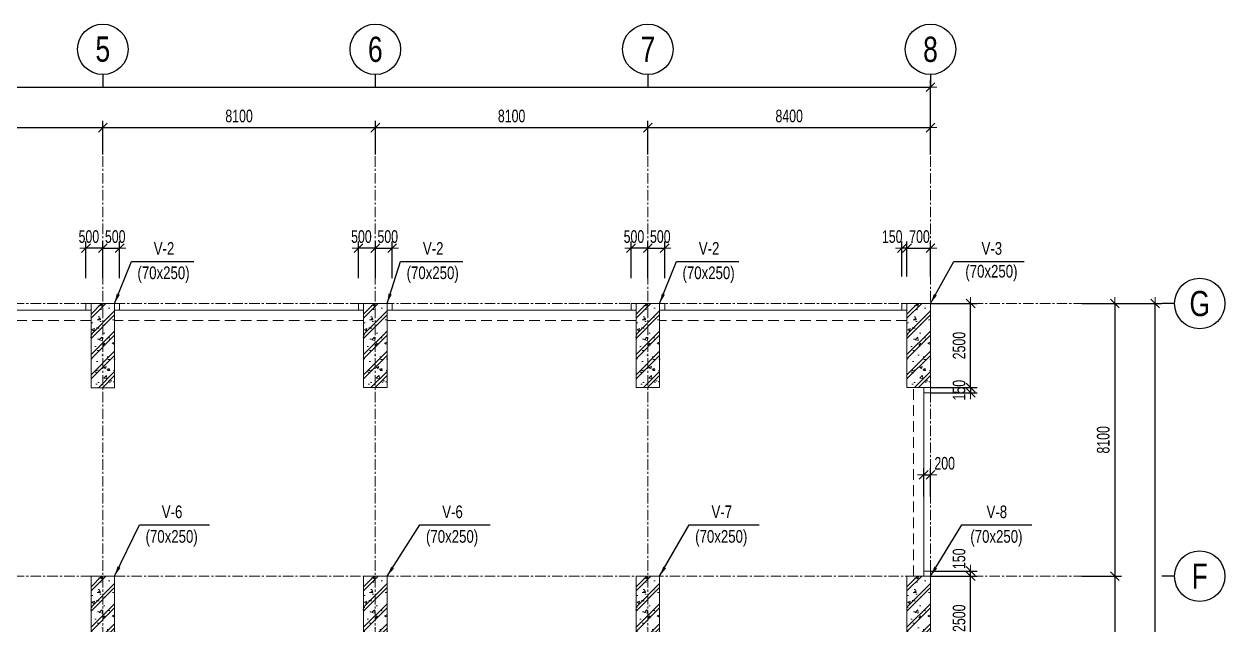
# Model space of a CAD drawing. Header units: millimetres. Extents: x 217991 to 313900, y 2625501 to 2818210.
# Drawn here: x 262658 to 298353, y 2780010 to 2797862 of the extents above; entities that cross this region are included whole.
import ezdxf
from ezdxf.enums import TextEntityAlignment as Align

# ---------------------------------------------------------------- set-up
doc = ezdxf.new("R2010")
doc.units = ezdxf.units.MM
doc.header["$LTSCALE"] = 50
doc.header["$MEASUREMENT"] = 0
doc.linetypes.add('CENTER', pattern=[2, 1.25, -0.25, 0.25, -0.25])
doc.linetypes.add('HIDDEN', pattern=[9.525, 6.35, -3.175])
doc.layers.get('Defpoints').update_dxf_attribs({"lineweight": 9})
for name, color, linetype, lineweight in [('02.CDC.DIM', 1, 'Continuous', 20), ('CDC- COT', 4, 'Continuous', 0), ('CDC- DAM', 3, 'Continuous', 5), ('CDC- TRUC', 5, 'CENTER', 15), ('Dim', 8, 'Continuous', 15), ('Dim-off', 8, 'Continuous', 15)]:
    doc.layers.add(name, color=color, linetype=linetype, lineweight=lineweight)
doc.layers.add('CDC.02.DIM', color=1, linetype='Continuous')
doc.layers.add('KCS_TEXT_TEN_COT', color=3, linetype='Continuous')
doc.styles.add('BIGTEXT', font='VHARIAL.TTF', dxfattribs={"width": 0.8, "height": 1000})
doc.styles.add('KCS_SMTEXT', font='arial_1.ttf', dxfattribs={"width": 0.7})
doc.styles.add('VN simplex', font='arial_1.ttf', dxfattribs={"width": 0.7})
doc.dimstyles.new('DIM A1 1-150 (Time City)', dxfattribs={"dimtxt": 375, "dimasz": 1.25, "dimexe": 200, "dimexo": 0, "dimgap": 150, "dimtad": 1, "dimdec": 1, "dimzin": 13, "dimdsep": 46, "dimtxsty": 'VN simplex', "dimblk1": 'D', "dimblk2": 'D', "dimsah": 1, "dimcen": 0, "dimdle": 50, "dimclrd": 1, "dimclre": 1, "dimclrt": 2, "dimadec": 0, "dimazin": 0, "dimtfac": 1, "dimtdec": 1, "dimtix": 1, "dimtmove": 2, "dimatfit": 3, "dimldrblk": 'D', "dimfxl": 1, "dimtolj": 1, "dimtzin": 13, "dimarcsym": 0})
doc.dimstyles.new('KCS_DIM100', dxfattribs={"dimscale": 100, "dimtxt": 2.5, "dimasz": 3, "dimexe": 1.2, "dimexo": 0, "dimgap": 1, "dimtad": 1, "dimdec": 0, "dimzin": 0, "dimdsep": 46, "dimtxsty": 'KCS_SMTEXT', "dimblk": 'ARCHTICK', "dimcen": 0, "dimdle": 1, "dimclrd": 1, "dimclre": 1, "dimclrt": 2, "dimadec": 0, "dimazin": 0, "dimtfac": 1, "dimtdec": 0, "dimtix": 1, "dimtmove": 2, "dimatfit": 3, "dimfxl": 1, "dimtolj": 1, "dimtzin": 0, "dimarcsym": 0})

# ---------------------------------------------------------------- blocks, each defined once
blk = doc.blocks.new('D')
at = {"layer": 'Dim'}
blk.add_line((150, 0), (-150, 0), dxfattribs=at)
at = {"layer": 'Dim', "color": 3}
blk.add_line((106, 106), (-106, -106), dxfattribs=at)
blk = doc.blocks.new('*D141')
at = {"layer": 'Defpoints', "color": 0, "ltscale": 0.5, "transparency": 16777216}
for p in [(265000, 2794787), (256900, 2793983), (265000, 2793983)]:
    blk.add_point(p, dxfattribs=at)
at = {"layer": 'Dim', "color": 1, "lineweight": -2, "ltscale": 0.5, "transparency": 16777216}
for p, q in [((256900, 2793983), (256900, 2794987)), ((265000, 2793983), (265000, 2794987)), ((256901, 2794787), (264998, 2794787))]:
    blk.add_line(p, q, dxfattribs=at)
at = {"layer": 'Dim', "color": 1, "lineweight": -2, "ltscale": 0.5, "transparency": 16777216, "xscale": 1.25, "yscale": 1.25, "zscale": 1.25, "rotation": 180}
blk.add_blockref('D', (256900, 2794787), dxfattribs=at)
at = {"layer": 'Dim', "color": 1, "lineweight": -2, "ltscale": 0.5, "transparency": 16777216, "xscale": 1.25, "yscale": 1.25, "zscale": 1.25}
blk.add_blockref('D', (265000, 2794787), dxfattribs=at)
at = {"layer": 'Dim', "color": 2, "ltscale": 0.5, "transparency": 16777216, "insert": (260950, 2795129), "char_height": 375, "attachment_point": 5, "style": 'VN simplex'}
blk.add_mtext('\\A1;8100', dxfattribs=at)
blk = doc.blocks.new('*D142')
at = {"layer": 'Defpoints', "color": 0, "ltscale": 0.5, "transparency": 16777216}
for p in [(273100, 2794787), (265000, 2793983), (273100, 2793983)]:
    blk.add_point(p, dxfattribs=at)
at = {"layer": 'Dim', "color": 1, "lineweight": -2, "ltscale": 0.5, "transparency": 16777216}
for p, q in [((265000, 2793983), (265000, 2794987)), ((273100, 2793983), (273100, 2794987)), ((265001, 2794787), (273098, 2794787))]:
    blk.add_line(p, q, dxfattribs=at)
at = {"layer": 'Dim', "color": 1, "lineweight": -2, "ltscale": 0.5, "transparency": 16777216, "xscale": 1.25, "yscale": 1.25, "zscale": 1.25, "rotation": 180}
blk.add_blockref('D', (265000, 2794787), dxfattribs=at)
at = {"layer": 'Dim', "color": 1, "lineweight": -2, "ltscale": 0.5, "transparency": 16777216, "xscale": 1.25, "yscale": 1.25, "zscale": 1.25}
blk.add_blockref('D', (273100, 2794787), dxfattribs=at)
at = {"layer": 'Dim', "color": 2, "ltscale": 0.5, "transparency": 16777216, "insert": (269050, 2795129), "char_height": 375, "attachment_point": 5, "style": 'VN simplex'}
blk.add_mtext('\\A1;8100', dxfattribs=at)
blk = doc.blocks.new('*D143')
at = {"layer": 'Defpoints', "color": 0, "ltscale": 0.5, "transparency": 16777216}
for p in [(281200, 2794787), (273100, 2793983), (281200, 2793983)]:
    blk.add_point(p, dxfattribs=at)
at = {"layer": 'Dim', "color": 1, "lineweight": -2, "ltscale": 0.5, "transparency": 16777216}
for p, q in [((273100, 2793983), (273100, 2794987)), ((281200, 2793983), (281200, 2794987)), ((273101, 2794787), (281198, 2794787))]:
    blk.add_line(p, q, dxfattribs=at)
at = {"layer": 'Dim', "color": 1, "lineweight": -2, "ltscale": 0.5, "transparency": 16777216, "xscale": 1.25, "yscale": 1.25, "zscale": 1.25, "rotation": 180}
blk.add_blockref('D', (273100, 2794787), dxfattribs=at)
at = {"layer": 'Dim', "color": 1, "lineweight": -2, "ltscale": 0.5, "transparency": 16777216, "xscale": 1.25, "yscale": 1.25, "zscale": 1.25}
blk.add_blockref('D', (281200, 2794787), dxfattribs=at)
at = {"layer": 'Dim', "color": 2, "ltscale": 0.5, "transparency": 16777216, "insert": (277150, 2795129), "char_height": 375, "attachment_point": 5, "style": 'VN simplex'}
blk.add_mtext('\\A1;8100', dxfattribs=at)
blk = doc.blocks.new('*D144')
at = {"layer": 'Defpoints', "color": 0, "ltscale": 0.5, "transparency": 16777216}
for p in [(289600, 2794787), (281200, 2793983), (289600, 2793983)]:
    blk.add_point(p, dxfattribs=at)
at = {"layer": 'Dim', "color": 1, "lineweight": -2, "ltscale": 0.5, "transparency": 16777216}
for p, q in [((281200, 2793983), (281200, 2794987)), ((289600, 2793983), (289600, 2794987)), ((281201, 2794787), (289598, 2794787))]:
    blk.add_line(p, q, dxfattribs=at)
at = {"layer": 'Dim', "color": 1, "lineweight": -2, "ltscale": 0.5, "transparency": 16777216, "xscale": 1.25, "yscale": 1.25, "zscale": 1.25, "rotation": 180}
blk.add_blockref('D', (281200, 2794787), dxfattribs=at)
at = {"layer": 'Dim', "color": 1, "lineweight": -2, "ltscale": 0.5, "transparency": 16777216, "xscale": 1.25, "yscale": 1.25, "zscale": 1.25}
blk.add_blockref('D', (289600, 2794787), dxfattribs=at)
at = {"layer": 'Dim', "color": 2, "ltscale": 0.5, "transparency": 16777216, "insert": (285400, 2795129), "char_height": 375, "attachment_point": 5, "style": 'VN simplex'}
blk.add_mtext('\\A1;8400', dxfattribs=at)
blk = doc.blocks.new('*D145')
at = {"layer": 'Defpoints', "color": 0, "ltscale": 0.5, "transparency": 16777216}
for p in [(294103, 2789560), (294103, 2781460), (295078, 2781460)]:
    blk.add_point(p, dxfattribs=at)
at = {"layer": 'Dim', "color": 1, "lineweight": -2, "ltscale": 0.5, "transparency": 16777216}
for p, q in [((294103, 2789560), (295278, 2789560)), ((295078, 2789558), (295078, 2781461)), ((294103, 2781460), (295278, 2781460))]:
    blk.add_line(p, q, dxfattribs=at)
at = {"layer": 'Dim', "color": 1, "lineweight": -2, "ltscale": 0.5, "transparency": 16777216, "xscale": 1.25, "yscale": 1.25, "zscale": 1.25}
for p, rotation in [((295078, 2789560), 90), ((295078, 2781460), 270)]:
    blk.add_blockref('D', p, dxfattribs=dict(at, rotation=rotation))
at = {"layer": 'Dim', "color": 2, "ltscale": 0.5, "transparency": 16777216, "insert": (294736, 2785510), "char_height": 375, "attachment_point": 5, "rotation": 90, "style": 'VN simplex'}
blk.add_mtext('\\A1;8100', dxfattribs=at)
blk = doc.blocks.new('*D146')
at = {"layer": 'Defpoints', "color": 0, "ltscale": 0.5, "transparency": 16777216}
for p in [(294103, 2781460), (294103, 2773360), (295078, 2773360)]:
    blk.add_point(p, dxfattribs=at)
at = {"layer": 'Dim', "color": 1, "lineweight": -2, "ltscale": 0.5, "transparency": 16777216}
for p, q in [((294103, 2781460), (295278, 2781460)), ((295078, 2781458), (295078, 2773361)), ((294103, 2773360), (295278, 2773360))]:
    blk.add_line(p, q, dxfattribs=at)
at = {"layer": 'Dim', "color": 1, "lineweight": -2, "ltscale": 0.5, "transparency": 16777216, "xscale": 1.25, "yscale": 1.25, "zscale": 1.25}
for p, rotation in [((295078, 2781460), 90), ((295078, 2773360), 270)]:
    blk.add_blockref('D', p, dxfattribs=dict(at, rotation=rotation))
at = {"layer": 'Dim', "color": 2, "ltscale": 0.5, "transparency": 16777216, "insert": (294736, 2777410), "char_height": 375, "attachment_point": 5, "rotation": 90, "style": 'VN simplex'}
blk.add_mtext('\\A1;8100', dxfattribs=at)
blk = doc.blocks.new('*D164')
at = {"layer": 'Defpoints', "color": 0, "ltscale": 0.5, "transparency": 16777216}
for p in [(294103, 2789560), (296278, 2789560), (294103, 2740960)]:
    blk.add_point(p, dxfattribs=at)
at = {"layer": 'Dim', "color": 1, "lineweight": -2, "ltscale": 0.5, "transparency": 16777216}
for p, q in [((294103, 2789560), (296478, 2789560)), ((296278, 2740961), (296278, 2789558)), ((294103, 2740960), (296478, 2740960))]:
    blk.add_line(p, q, dxfattribs=at)
at = {"layer": 'Dim', "color": 1, "lineweight": -2, "ltscale": 0.5, "transparency": 16777216, "xscale": 1.25, "yscale": 1.25, "zscale": 1.25}
for p, rotation in [((296278, 2789560), 90), ((296278, 2740960), 270)]:
    blk.add_blockref('D', p, dxfattribs=dict(at, rotation=rotation))
at = {"layer": 'Dim', "color": 2, "ltscale": 0.5, "transparency": 16777216, "insert": (295936, 2765260), "char_height": 375, "attachment_point": 5, "rotation": 90, "style": 'VN simplex'}
blk.add_mtext('\\A1;48600', dxfattribs=at)
blk = doc.blocks.new('*D167')
at = {"layer": 'Defpoints', "color": 0, "ltscale": 0.5, "transparency": 16777216}
for p in [(289600, 2795987), (232300, 2793983), (289600, 2793983)]:
    blk.add_point(p, dxfattribs=at)
at = {"layer": 'Dim', "color": 1, "lineweight": -2, "ltscale": 0.5, "transparency": 16777216}
for p, q in [((232300, 2793983), (232300, 2796187)), ((232301, 2795987), (289598, 2795987)), ((289600, 2793983), (289600, 2796187))]:
    blk.add_line(p, q, dxfattribs=at)
at = {"layer": 'Dim', "color": 1, "lineweight": -2, "ltscale": 0.5, "transparency": 16777216, "xscale": 1.25, "yscale": 1.25, "zscale": 1.25, "rotation": 180}
blk.add_blockref('D', (232300, 2795987), dxfattribs=at)
at = {"layer": 'Dim', "color": 1, "lineweight": -2, "ltscale": 0.5, "transparency": 16777216, "xscale": 1.25, "yscale": 1.25, "zscale": 1.25}
blk.add_blockref('D', (289600, 2795987), dxfattribs=at)
at = {"layer": 'Dim', "color": 2, "ltscale": 0.5, "transparency": 16777216, "insert": (260950, 2796329), "char_height": 375, "attachment_point": 5, "style": 'VN simplex'}
blk.add_mtext('\\A1;57300', dxfattribs=at)
blk = doc.blocks.new('_ArchTick')
at = {"const_width": 0.15}
blk.add_lwpolyline([(-0.5, -0.5), (0.5, 0.5)], dxfattribs=at)
blk = doc.blocks.new('*D174')
at = {"layer": 'Defpoints', "color": 0, "ltscale": 0.5, "transparency": 16777216}
for p in [(289600, 2784470), (289400, 2783829), (289600, 2783829)]:
    blk.add_point(p, dxfattribs=at)
at = {"layer": 'Dim-off', "color": 1, "lineweight": -2, "ltscale": 0.5, "transparency": 16777216}
for p, q in [((289400, 2783829), (289400, 2784670)), ((289600, 2783829), (289600, 2784670)), ((289398, 2784470), (289397, 2784470)), ((289400, 2784470), (289600, 2784470)), ((289601, 2784470), (289602, 2784470))]:
    blk.add_line(p, q, dxfattribs=at)
at = {"layer": 'Dim-off', "color": 1, "lineweight": -2, "ltscale": 0.5, "transparency": 16777216, "xscale": 1.25, "yscale": 1.25, "zscale": 1.25}
blk.add_blockref('D', (289400, 2784470), dxfattribs=at)
at = {"layer": 'Dim-off', "color": 1, "lineweight": -2, "ltscale": 0.5, "transparency": 16777216, "xscale": 1.25, "yscale": 1.25, "zscale": 1.25, "rotation": 180}
blk.add_blockref('D', (289600, 2784470), dxfattribs=at)
at = {"layer": 'Dim-off', "color": 2, "ltscale": 0.5, "transparency": 16777216, "insert": (290022, 2784811), "char_height": 375, "attachment_point": 5, "style": 'VN simplex'}
blk.add_mtext('\\A1;200', dxfattribs=at)
blk = doc.blocks.new('*D88')
at = {"layer": 'Defpoints', "color": 0, "ltscale": 0.5, "transparency": 16777216}
for p in [(289600, 2787060), (289600, 2786910), (290792, 2786910)]:
    blk.add_point(p, dxfattribs=at)
at = {"layer": 'Dim-off', "color": 1, "lineweight": -2, "ltscale": 0.5, "transparency": 16777216}
for p, q in [((289600, 2787060), (290992, 2787060)), ((290792, 2787061), (290792, 2787062)), ((290792, 2787060), (290792, 2786910)), ((289600, 2786910), (290992, 2786910)), ((290792, 2786908), (290792, 2786907))]:
    blk.add_line(p, q, dxfattribs=at)
at = {"layer": 'Dim-off', "color": 1, "lineweight": -2, "ltscale": 0.5, "transparency": 16777216, "xscale": 1.25, "yscale": 1.25, "zscale": 1.25}
for p, rotation in [((290792, 2787060), 270), ((290792, 2786910), 90)]:
    blk.add_blockref('D', p, dxfattribs=dict(at, rotation=rotation))
at = {"layer": 'Dim-off', "color": 2, "ltscale": 0.5, "transparency": 16777216, "insert": (290451, 2786985), "char_height": 375, "attachment_point": 5, "rotation": 90, "style": 'VN simplex'}
blk.add_mtext('\\A1;150', dxfattribs=at)
blk = doc.blocks.new('*D24')
at = {"layer": 'Defpoints', "color": 0, "ltscale": 0.5, "transparency": 16777216}
for p in [(264500, 2791205), (264500, 2790314), (265000, 2790314)]:
    blk.add_point(p, dxfattribs=at)
at = {"layer": 'Dim-off', "color": 1, "lineweight": -2, "ltscale": 0.5, "transparency": 16777216}
for p, q in [((264500, 2790314), (264500, 2791405)), ((265000, 2790314), (265000, 2791405)), ((264998, 2791205), (264501, 2791205))]:
    blk.add_line(p, q, dxfattribs=at)
at = {"layer": 'Dim-off', "color": 1, "lineweight": -2, "ltscale": 0.5, "transparency": 16777216, "xscale": 1.25, "yscale": 1.25, "zscale": 1.25, "rotation": 180}
blk.add_blockref('D', (264500, 2791205), dxfattribs=at)
at = {"layer": 'Dim-off', "color": 1, "lineweight": -2, "ltscale": 0.5, "transparency": 16777216, "xscale": 1.25, "yscale": 1.25, "zscale": 1.25}
blk.add_blockref('D', (265000, 2791205), dxfattribs=at)
at = {"layer": 'Dim-off', "color": 2, "ltscale": 0.5, "transparency": 16777216, "insert": (264586, 2791546), "char_height": 375, "attachment_point": 5, "style": 'VN simplex'}
blk.add_mtext('\\A1;500', dxfattribs=at)
blk = doc.blocks.new('*D25')
at = {"layer": 'Defpoints', "color": 0, "ltscale": 0.5, "transparency": 16777216}
for p in [(265500, 2791205), (265000, 2790314), (265500, 2790314)]:
    blk.add_point(p, dxfattribs=at)
at = {"layer": 'Dim-off', "color": 1, "lineweight": -2, "ltscale": 0.5, "transparency": 16777216}
for p, q in [((265000, 2790314), (265000, 2791405)), ((265500, 2790314), (265500, 2791405)), ((265001, 2791205), (265498, 2791205))]:
    blk.add_line(p, q, dxfattribs=at)
at = {"layer": 'Dim-off', "color": 1, "lineweight": -2, "ltscale": 0.5, "transparency": 16777216, "xscale": 1.25, "yscale": 1.25, "zscale": 1.25, "rotation": 180}
blk.add_blockref('D', (265000, 2791205), dxfattribs=at)
at = {"layer": 'Dim-off', "color": 1, "lineweight": -2, "ltscale": 0.5, "transparency": 16777216, "xscale": 1.25, "yscale": 1.25, "zscale": 1.25}
blk.add_blockref('D', (265500, 2791205), dxfattribs=at)
at = {"layer": 'Dim-off', "color": 2, "ltscale": 0.5, "transparency": 16777216, "insert": (265369, 2791546), "char_height": 375, "attachment_point": 5, "style": 'VN simplex'}
blk.add_mtext('\\A1;500', dxfattribs=at)
blk = doc.blocks.new('*D26')
at = {"layer": 'Defpoints', "color": 0, "ltscale": 0.5, "transparency": 16777216}
for p in [(272600, 2791205), (272600, 2790314), (273100, 2790314)]:
    blk.add_point(p, dxfattribs=at)
at = {"layer": 'Dim-off', "color": 1, "lineweight": -2, "ltscale": 0.5, "transparency": 16777216}
for p, q in [((272600, 2790314), (272600, 2791405)), ((273100, 2790314), (273100, 2791405)), ((273098, 2791205), (272601, 2791205))]:
    blk.add_line(p, q, dxfattribs=at)
at = {"layer": 'Dim-off', "color": 1, "lineweight": -2, "ltscale": 0.5, "transparency": 16777216, "xscale": 1.25, "yscale": 1.25, "zscale": 1.25, "rotation": 180}
blk.add_blockref('D', (272600, 2791205), dxfattribs=at)
at = {"layer": 'Dim-off', "color": 1, "lineweight": -2, "ltscale": 0.5, "transparency": 16777216, "xscale": 1.25, "yscale": 1.25, "zscale": 1.25}
blk.add_blockref('D', (273100, 2791205), dxfattribs=at)
at = {"layer": 'Dim-off', "color": 2, "ltscale": 0.5, "transparency": 16777216, "insert": (272686, 2791546), "char_height": 375, "attachment_point": 5, "style": 'VN simplex'}
blk.add_mtext('\\A1;500', dxfattribs=at)
blk = doc.blocks.new('*D27')
at = {"layer": 'Defpoints', "color": 0, "ltscale": 0.5, "transparency": 16777216}
for p in [(273600, 2791205), (273100, 2790314), (273600, 2790314)]:
    blk.add_point(p, dxfattribs=at)
at = {"layer": 'Dim-off', "color": 1, "lineweight": -2, "ltscale": 0.5, "transparency": 16777216}
for p, q in [((273100, 2790314), (273100, 2791405)), ((273600, 2790314), (273600, 2791405)), ((273101, 2791205), (273598, 2791205))]:
    blk.add_line(p, q, dxfattribs=at)
at = {"layer": 'Dim-off', "color": 1, "lineweight": -2, "ltscale": 0.5, "transparency": 16777216, "xscale": 1.25, "yscale": 1.25, "zscale": 1.25, "rotation": 180}
blk.add_blockref('D', (273100, 2791205), dxfattribs=at)
at = {"layer": 'Dim-off', "color": 1, "lineweight": -2, "ltscale": 0.5, "transparency": 16777216, "xscale": 1.25, "yscale": 1.25, "zscale": 1.25}
blk.add_blockref('D', (273600, 2791205), dxfattribs=at)
at = {"layer": 'Dim-off', "color": 2, "ltscale": 0.5, "transparency": 16777216, "insert": (273469, 2791546), "char_height": 375, "attachment_point": 5, "style": 'VN simplex'}
blk.add_mtext('\\A1;500', dxfattribs=at)
blk = doc.blocks.new('*D28')
at = {"layer": 'Defpoints', "color": 0, "ltscale": 0.5, "transparency": 16777216}
for p in [(280700, 2791205), (280700, 2790314), (281200, 2790314)]:
    blk.add_point(p, dxfattribs=at)
at = {"layer": 'Dim-off', "color": 1, "lineweight": -2, "ltscale": 0.5, "transparency": 16777216}
for p, q in [((280700, 2790314), (280700, 2791405)), ((281200, 2790314), (281200, 2791405)), ((281198, 2791205), (280701, 2791205))]:
    blk.add_line(p, q, dxfattribs=at)
at = {"layer": 'Dim-off', "color": 1, "lineweight": -2, "ltscale": 0.5, "transparency": 16777216, "xscale": 1.25, "yscale": 1.25, "zscale": 1.25, "rotation": 180}
blk.add_blockref('D', (280700, 2791205), dxfattribs=at)
at = {"layer": 'Dim-off', "color": 1, "lineweight": -2, "ltscale": 0.5, "transparency": 16777216, "xscale": 1.25, "yscale": 1.25, "zscale": 1.25}
blk.add_blockref('D', (281200, 2791205), dxfattribs=at)
at = {"layer": 'Dim-off', "color": 2, "ltscale": 0.5, "transparency": 16777216, "insert": (280786, 2791546), "char_height": 375, "attachment_point": 5, "style": 'VN simplex'}
blk.add_mtext('\\A1;500', dxfattribs=at)
blk = doc.blocks.new('*D29')
at = {"layer": 'Defpoints', "color": 0, "ltscale": 0.5, "transparency": 16777216}
for p in [(281700, 2791205), (281200, 2790314), (281700, 2790314)]:
    blk.add_point(p, dxfattribs=at)
at = {"layer": 'Dim-off', "color": 1, "lineweight": -2, "ltscale": 0.5, "transparency": 16777216}
for p, q in [((281200, 2790314), (281200, 2791405)), ((281700, 2790314), (281700, 2791405)), ((281201, 2791205), (281698, 2791205))]:
    blk.add_line(p, q, dxfattribs=at)
at = {"layer": 'Dim-off', "color": 1, "lineweight": -2, "ltscale": 0.5, "transparency": 16777216, "xscale": 1.25, "yscale": 1.25, "zscale": 1.25, "rotation": 180}
blk.add_blockref('D', (281200, 2791205), dxfattribs=at)
at = {"layer": 'Dim-off', "color": 1, "lineweight": -2, "ltscale": 0.5, "transparency": 16777216, "xscale": 1.25, "yscale": 1.25, "zscale": 1.25}
blk.add_blockref('D', (281700, 2791205), dxfattribs=at)
at = {"layer": 'Dim-off', "color": 2, "ltscale": 0.5, "transparency": 16777216, "insert": (281569, 2791546), "char_height": 375, "attachment_point": 5, "style": 'VN simplex'}
blk.add_mtext('\\A1;500', dxfattribs=at)
blk = doc.blocks.new('*D30')
at = {"layer": 'Defpoints', "color": 0, "ltscale": 0.5, "transparency": 16777216}
for p in [(288750, 2791205), (288750, 2790361), (288900, 2790361)]:
    blk.add_point(p, dxfattribs=at)
at = {"layer": 'Dim-off', "color": 1, "lineweight": -2, "ltscale": 0.5, "transparency": 16777216}
for p, q in [((288750, 2790361), (288750, 2791405)), ((288900, 2790361), (288900, 2791405)), ((288748, 2791205), (288747, 2791205)), ((288900, 2791205), (288750, 2791205)), ((288901, 2791205), (288902, 2791205))]:
    blk.add_line(p, q, dxfattribs=at)
at = {"layer": 'Dim-off', "color": 1, "lineweight": -2, "ltscale": 0.5, "transparency": 16777216, "xscale": 1.25, "yscale": 1.25, "zscale": 1.25}
blk.add_blockref('D', (288750, 2791205), dxfattribs=at)
at = {"layer": 'Dim-off', "color": 1, "lineweight": -2, "ltscale": 0.5, "transparency": 16777216, "xscale": 1.25, "yscale": 1.25, "zscale": 1.25, "rotation": 180}
blk.add_blockref('D', (288900, 2791205), dxfattribs=at)
at = {"layer": 'Dim-off', "color": 2, "ltscale": 0.5, "transparency": 16777216, "insert": (288463, 2791546), "char_height": 375, "attachment_point": 5, "style": 'VN simplex'}
blk.add_mtext('\\A1;150', dxfattribs=at)
blk = doc.blocks.new('*D31')
at = {"layer": 'Defpoints', "color": 0, "ltscale": 0.5, "transparency": 16777216}
for p in [(289600, 2781610), (289600, 2781460), (290792, 2781610)]:
    blk.add_point(p, dxfattribs=at)
at = {"layer": 'Dim-off', "color": 1, "lineweight": -2, "ltscale": 0.5, "transparency": 16777216}
for p, q in [((289600, 2781610), (290992, 2781610)), ((289600, 2781460), (290992, 2781460)), ((290792, 2781611), (290792, 2781612)), ((290792, 2781460), (290792, 2781610)), ((290792, 2781458), (290792, 2781457))]:
    blk.add_line(p, q, dxfattribs=at)
at = {"layer": 'Dim-off', "color": 1, "lineweight": -2, "ltscale": 0.5, "transparency": 16777216, "xscale": 1.25, "yscale": 1.25, "zscale": 1.25}
for p, rotation in [((290792, 2781610), 270), ((290792, 2781460), 90)]:
    blk.add_blockref('D', p, dxfattribs=dict(at, rotation=rotation))
at = {"layer": 'Dim-off', "color": 2, "ltscale": 0.5, "transparency": 16777216, "insert": (290451, 2781977), "char_height": 375, "attachment_point": 5, "rotation": 90, "style": 'VN simplex'}
blk.add_mtext('\\A1;150', dxfattribs=at)
blk = doc.blocks.new('*D33')
at = {"layer": 'Defpoints', "color": 0, "ltscale": 0.5, "transparency": 16777216}
for p in [(289600, 2791205), (288900, 2790361), (289600, 2790361)]:
    blk.add_point(p, dxfattribs=at)
at = {"layer": 'Dim-off', "color": 1, "lineweight": -2, "ltscale": 0.5, "transparency": 16777216}
for p, q in [((288900, 2790361), (288900, 2791405)), ((289600, 2790361), (289600, 2791405)), ((288901, 2791205), (289598, 2791205))]:
    blk.add_line(p, q, dxfattribs=at)
at = {"layer": 'Dim-off', "color": 1, "lineweight": -2, "ltscale": 0.5, "transparency": 16777216, "xscale": 1.25, "yscale": 1.25, "zscale": 1.25, "rotation": 180}
blk.add_blockref('D', (288900, 2791205), dxfattribs=at)
at = {"layer": 'Dim-off', "color": 1, "lineweight": -2, "ltscale": 0.5, "transparency": 16777216, "xscale": 1.25, "yscale": 1.25, "zscale": 1.25}
blk.add_blockref('D', (289600, 2791205), dxfattribs=at)
at = {"layer": 'Dim-off', "color": 2, "ltscale": 0.5, "transparency": 16777216, "insert": (289273, 2791546), "char_height": 375, "attachment_point": 5, "style": 'VN simplex'}
blk.add_mtext('\\A1;700', dxfattribs=at)
blk = doc.blocks.new('*D35')
at = {"layer": 'Defpoints', "color": 0, "ltscale": 0.5, "transparency": 16777216}
for p in [(289600, 2781460), (290792, 2781460), (289600, 2778960)]:
    blk.add_point(p, dxfattribs=at)
at = {"layer": 'Dim-off', "color": 1, "lineweight": -2, "ltscale": 0.5, "transparency": 16777216}
for p, q in [((289600, 2781460), (290992, 2781460)), ((290792, 2778961), (290792, 2781458)), ((289600, 2778960), (290992, 2778960))]:
    blk.add_line(p, q, dxfattribs=at)
at = {"layer": 'Dim-off', "color": 1, "lineweight": -2, "ltscale": 0.5, "transparency": 16777216, "xscale": 1.25, "yscale": 1.25, "zscale": 1.25}
for p, rotation in [((290792, 2781460), 90), ((290792, 2778960), 270)]:
    blk.add_blockref('D', p, dxfattribs=dict(at, rotation=rotation))
at = {"layer": 'Dim-off', "color": 2, "ltscale": 0.5, "transparency": 16777216, "insert": (290451, 2780210), "char_height": 375, "attachment_point": 5, "rotation": 90, "style": 'VN simplex'}
blk.add_mtext('\\A1;2500', dxfattribs=at)
blk = doc.blocks.new('*D42')
at = {"layer": 'Defpoints', "color": 0, "ltscale": 0.5, "transparency": 16777216}
for p in [(289600, 2789560), (290792, 2789560), (289600, 2787060)]:
    blk.add_point(p, dxfattribs=at)
at = {"layer": 'Dim-off', "color": 1, "lineweight": -2, "ltscale": 0.5, "transparency": 16777216}
for p, q in [((289600, 2789560), (290992, 2789560)), ((290792, 2787061), (290792, 2789558)), ((289600, 2787060), (290992, 2787060))]:
    blk.add_line(p, q, dxfattribs=at)
at = {"layer": 'Dim-off', "color": 1, "lineweight": -2, "ltscale": 0.5, "transparency": 16777216, "xscale": 1.25, "yscale": 1.25, "zscale": 1.25}
for p, rotation in [((290792, 2789560), 90), ((290792, 2787060), 270)]:
    blk.add_blockref('D', p, dxfattribs=dict(at, rotation=rotation))
at = {"layer": 'Dim-off', "color": 2, "ltscale": 0.5, "transparency": 16777216, "insert": (290451, 2788310), "char_height": 375, "attachment_point": 5, "rotation": 90, "style": 'VN simplex'}
blk.add_mtext('\\A1;2500', dxfattribs=at)
blk = doc.blocks.new('cot vach loi tang 2 new (8.2018)')
at = {"layer": 'CDC- COT'}
h = blk.add_hatch(dxfattribs=at)
h.set_pattern_fill('BT-01', color=8, scale=100, angle=45, pattern_type=2)
h.set_pattern_definition([(95, (89751.4, -499302.65), (551.552, 462.8071), [75, -825]), (40, (89751.4, -499302.65), (-629.9922, 433.7681), [60, -660]), (145.4514, (89797.36, -499264.1), (-78.4395, 896.5753), [63.7402, -701.1421]), (91.1842, (89610, -499161.2), (871.693, 637.6138), [112.5, -1237.5]), (141.6356, (89682.6, -499108.1), (-27.899, 1349.7117), [95.6103, -1051.713]), (36.1842, (89610, -499161.2), (-27.9, 1349.7117), [90, -990]), (66, (89716.04, -499125.9), (706.7716, 137.3825), [75, -825]), (11, (89716.04, -499125.9), (-340.7086, 684.8084), [60, -660]), (116.4514, (89774.94, -499114.4), (366.0636, 822.1906), [63.7402, -701.1421]), (82.5, (89751.4, -499302.65), (-226.79319, 243.98982), [0, -652, 0, -670, 0, -662.5]), (52.5, (89751.4, -499302.65), (-92.87294, 464.90945), [0, -382, 0, -637, 0, -252.5]), (12.5, (89593.7, -499460.34), (393.41817, 361.52076), [0, -250, 0, -780, 0, -1035]), (2.5, (89523, -499531.05), (341.59, 483.1598), [0, -325, 0, -518, 0, -735]), (90, (89751.4, -499302.65), (-425, -2e-10), []), (90, (89664.77, -499216.03), (-425, -2e-10), [])])
h.paths.add_polyline_path([(-9319, -107307), (-8824, -106812), (-7056, -108580), (-7551, -109075)])
h = blk.add_hatch(dxfattribs=at)
h.set_pattern_fill('BT-01', color=8, scale=100, angle=45, pattern_type=2)
h.set_pattern_definition([(95, (84059.2, -504994.86), (551.552, 462.8071), [75, -825]), (40, (84059.2, -504994.86), (-629.9922, 433.7681), [60, -660]), (145.4514, (84105.15, -504956.3), (-78.4395, 896.5753), [63.7402, -701.1421]), (91.1842, (83917.8, -504853.4), (871.693, 637.6138), [112.5, -1237.5]), (141.6356, (83990.4, -504800.3), (-27.899, 1349.7117), [95.6103, -1051.713]), (36.1842, (83917.8, -504853.4), (-27.9, 1349.7117), [90, -990]), (66, (84023.8, -504818.1), (706.7716, 137.3825), [75, -825]), (11, (84023.8, -504818.1), (-340.7086, 684.8084), [60, -660]), (116.4514, (84082.7, -504806.64), (366.0636, 822.1906), [63.7402, -701.1421]), (82.5, (84059.18, -504994.86), (-226.79319, 243.98982), [0, -652, 0, -670, 0, -662.5]), (52.5, (84059.2, -504994.86), (-92.87294, 464.90945), [0, -382, 0, -637, 0, -252.5]), (12.5, (83901.5, -505152.55), (393.41817, 361.52076), [0, -250, 0, -780, 0, -1035]), (2.5, (83830.8, -505223.26), (341.59, 483.1598), [0, -325, 0, -518, 0, -735]), (90, (84059.2, -504994.86), (-425, -2e-10), []), (90, (83972.56, -504908.24), (-425, -2e-10), [])])
h.paths.add_polyline_path([(-15011, -113000), (-14516, -112505), (-12748, -114272), (-13243, -114767)])
h = blk.add_hatch(dxfattribs=at)
h.set_pattern_fill('BT-01', color=8, scale=100, angle=45, pattern_type=2)
h.set_pattern_definition([(95, (95478.96, -505030.2), (551.552, 462.8071), [75, -825]), (40, (95478.96, -505030.2), (-629.9922, 433.7681), [60, -660]), (145.4514, (95524.9, -504991.65), (-78.4395, 896.5753), [63.7402, -701.1421]), (91.1842, (95337.5, -504888.8), (871.693, 637.6138), [112.5, -1237.5]), (141.6356, (95410.2, -504835.7), (-27.899, 1349.7117), [95.6103, -1051.713]), (36.1842, (95337.5, -504888.8), (-27.9, 1349.7117), [90, -990]), (66, (95443.6, -504853.44), (706.7716, 137.3825), [75, -825]), (11, (95443.6, -504853.44), (-340.7086, 684.8084), [60, -660]), (116.4514, (95502.5, -504842), (366.0636, 822.1906), [63.7402, -701.1421]), (82.5, (95478.96, -505030.22), (-226.79319, 243.98982), [0, -652, 0, -670, 0, -662.5]), (52.5, (95478.96, -505030.2), (-92.87294, 464.90945), [0, -382, 0, -637, 0, -252.5]), (12.5, (95321.27, -505187.9), (393.41817, 361.52076), [0, -250, 0, -780, 0, -1035]), (2.5, (95250.56, -505258.6), (341.59, 483.1598), [0, -325, 0, -518, 0, -735]), (90, (95478.96, -505030.2), (-425, -2e-10), []), (90, (95392.34, -504943.6), (-425, -2e-10), [])])
h.paths.add_polyline_path([(-3591, -113035), (-3096, -112540), (-1328, -114308), (-1823, -114803)])
h = blk.add_hatch(dxfattribs=at)
h.set_pattern_fill('BT-01', color=8, scale=100, angle=45, pattern_type=2)
h.set_pattern_definition([(95, (78331.6, -510722.4), (551.552, 462.8071), [75, -825]), (40, (78331.6, -510722.4), (-629.9922, 433.7681), [60, -660]), (145.4514, (78377.6, -510683.86), (-78.4395, 896.5753), [63.7402, -701.1421]), (91.1842, (78190.2, -510581), (871.693, 637.6138), [112.5, -1237.5]), (141.6356, (78262.8, -510527.9), (-27.899, 1349.7117), [95.6103, -1051.713]), (36.1842, (78190.2, -510581), (-27.9, 1349.7117), [90, -990]), (66, (78296.26, -510545.65), (706.7716, 137.3825), [75, -825]), (11, (78296.3, -510545.65), (-340.7086, 684.8084), [60, -660]), (116.4514, (78355.16, -510534.2), (366.0636, 822.1906), [63.7402, -701.1421]), (82.5, (78331.62, -510722.43), (-226.79319, 243.98982), [0, -652, 0, -670, 0, -662.5]), (52.5, (78331.62, -510722.43), (-92.87294, 464.90945), [0, -382, 0, -637, 0, -252.5]), (12.5, (78173.93, -510880.1), (393.41817, 361.52076), [0, -250, 0, -780, 0, -1035]), (2.5, (78103.22, -510950.8), (341.59, 483.1598), [0, -325, 0, -518, 0, -735]), (90, (78331.6, -510722.43), (-425, -2e-10), []), (90, (78245, -510635.8), (-425, -2e-10), [])])
h.paths.add_polyline_path([(-20738, -118727), (-20243, -118232), (-18476, -120000), (-18971, -120495)])
h = blk.add_hatch(dxfattribs=at)
h.set_pattern_fill('BT-01', color=8, scale=100, angle=45, pattern_type=2)
h.set_pattern_definition([(95, (89786.75, -510722.4), (551.552, 462.8071), [75, -825]), (40, (89786.75, -510722.4), (-629.9922, 433.7681), [60, -660]), (145.4514, (89832.7, -510683.86), (-78.4395, 896.5753), [63.7402, -701.1421]), (91.1842, (89645.3, -510581), (871.693, 637.6138), [112.5, -1237.5]), (141.6356, (89718, -510527.9), (-27.899, 1349.7117), [95.6103, -1051.713]), (36.1842, (89645.3, -510581), (-27.9, 1349.7117), [90, -990]), (66, (89751.4, -510545.65), (706.7716, 137.3825), [75, -825]), (11, (89751.4, -510545.65), (-340.7086, 684.8084), [60, -660]), (116.4514, (89810.3, -510534.2), (366.0636, 822.1906), [63.7402, -701.1421]), (82.5, (89786.75, -510722.43), (-226.79319, 243.98982), [0, -652, 0, -670, 0, -662.5]), (52.5, (89786.75, -510722.43), (-92.87294, 464.90945), [0, -382, 0, -637, 0, -252.5]), (12.5, (89629.06, -510880.1), (393.41817, 361.52076), [0, -250, 0, -780, 0, -1035]), (2.5, (89558.35, -510950.8), (341.59, 483.1598), [0, -325, 0, -518, 0, -735]), (90, (89786.75, -510722.43), (-425, -2e-10), []), (90, (89700.13, -510635.8), (-425, -2e-10), [])])
h.paths.add_polyline_path([(-9283, -118727), (-8788, -118232), (-7021, -120000), (-7516, -120495)])
h = blk.add_hatch(dxfattribs=at)
h.set_pattern_fill('BT-01', color=8, scale=100, angle=45, pattern_type=2)
h.set_pattern_definition([(95, (72604.05, -516450), (551.552, 462.8071), [75, -825]), (40, (72604.05, -516450), (-629.9922, 433.7681), [60, -660]), (145.4514, (72650, -516411.4), (-78.4395, 896.5753), [63.7402, -701.1421]), (91.1842, (72462.6, -516308.6), (871.693, 637.6138), [112.5, -1237.5]), (141.6356, (72535.3, -516255.4), (-27.899, 1349.7117), [95.6103, -1051.713]), (36.1842, (72462.6, -516308.6), (-27.9, 1349.7117), [90, -990]), (66, (72568.7, -516273.2), (706.7716, 137.3825), [75, -825]), (11, (72568.7, -516273.2), (-340.7086, 684.8084), [60, -660]), (116.4514, (72627.6, -516261.8), (366.0636, 822.1906), [63.7402, -701.1421]), (82.5, (72604.05, -516450), (-226.79319, 243.98982), [0, -652, 0, -670, 0, -662.5]), (52.5, (72604.05, -516450), (-92.87294, 464.90945), [0, -382, 0, -637, 0, -252.5]), (12.5, (72446.37, -516607.68), (393.41817, 361.52076), [0, -250, 0, -780, 0, -1035]), (2.5, (72375.66, -516678.4), (341.59, 483.1598), [0, -325, 0, -518, 0, -735]), (90, (72604.05, -516450), (-425, -2e-10), []), (90, (72517.43, -516363.37), (-425, -2e-10), [])])
h.paths.add_polyline_path([(-26466, -124455), (-25971, -123960), (-24203, -125728), (-24698, -126223)])
h = blk.add_hatch(dxfattribs=at)
h.set_pattern_fill('BT-01', color=8, scale=100, angle=45, pattern_type=2)
h.set_pattern_definition([(95, (84059.2, -516450), (551.552, 462.8071), [75, -825]), (40, (84059.2, -516450), (-629.9922, 433.7681), [60, -660]), (145.4514, (84105.15, -516411.4), (-78.4395, 896.5753), [63.7402, -701.1421]), (91.1842, (83917.8, -516308.6), (871.693, 637.6138), [112.5, -1237.5]), (141.6356, (83990.4, -516255.4), (-27.899, 1349.7117), [95.6103, -1051.713]), (36.1842, (83917.8, -516308.6), (-27.9, 1349.7117), [90, -990]), (66, (84023.8, -516273.2), (706.7716, 137.3825), [75, -825]), (11, (84023.8, -516273.2), (-340.7086, 684.8084), [60, -660]), (116.4514, (84082.7, -516261.8), (366.0636, 822.1906), [63.7402, -701.1421]), (82.5, (84059.18, -516450), (-226.79319, 243.98982), [0, -652, 0, -670, 0, -662.5]), (52.5, (84059.2, -516450), (-92.87294, 464.90945), [0, -382, 0, -637, 0, -252.5]), (12.5, (83901.5, -516607.68), (393.41817, 361.52076), [0, -250, 0, -780, 0, -1035]), (2.5, (83830.8, -516678.4), (341.59, 483.1598), [0, -325, 0, -518, 0, -735]), (90, (84059.2, -516450), (-425, -2e-10), []), (90, (83972.56, -516363.37), (-425, -2e-10), [])])
h.paths.add_polyline_path([(-15011, -124455), (-14516, -123960), (-12748, -125728), (-13243, -126223)])
h = blk.add_hatch(dxfattribs=at)
h.set_pattern_fill('BT-01', color=8, scale=100, angle=45, pattern_type=2)
h.set_pattern_definition([(95, (78331.6, -522177.56), (551.552, 462.8071), [75, -825]), (40, (78331.6, -522177.56), (-629.9922, 433.7681), [60, -660]), (145.4514, (78377.6, -522139), (-78.4395, 896.5753), [63.7402, -701.1421]), (91.1842, (78190.2, -522036.1), (871.693, 637.6138), [112.5, -1237.5]), (141.6356, (78262.8, -521983), (-27.899, 1349.7117), [95.6103, -1051.713]), (36.1842, (78190.2, -522036.1), (-27.9, 1349.7117), [90, -990]), (66, (78296.26, -522000.8), (706.7716, 137.3825), [75, -825]), (11, (78296.3, -522000.8), (-340.7086, 684.8084), [60, -660]), (116.4514, (78355.16, -521989.3), (366.0636, 822.1906), [63.7402, -701.1421]), (82.5, (78331.62, -522177.56), (-226.79319, 243.98982), [0, -652, 0, -670, 0, -662.5]), (52.5, (78331.62, -522177.56), (-92.87294, 464.90945), [0, -382, 0, -637, 0, -252.5]), (12.5, (78173.93, -522335.24), (393.41817, 361.52076), [0, -250, 0, -780, 0, -1035]), (2.5, (78103.22, -522405.95), (341.59, 483.1598), [0, -325, 0, -518, 0, -735]), (90, (78331.6, -522177.56), (-425, -2e-10), []), (90, (78245, -522090.94), (-425, -2e-10), [])])
h.paths.add_polyline_path([(-20738, -130182), (-20243, -129687), (-18476, -131455), (-18971, -131950)])
for points in [[(-9319, -107307), (-8824, -106812), (-7056, -108580), (-7551, -109075)], [(-15011, -113000), (-14516, -112505), (-12748, -114272), (-13243, -114767)], [(-3591, -113035), (-3096, -112540), (-1328, -114308), (-1823, -114803)], [(-20738, -118727), (-20243, -118232), (-18476, -120000), (-18971, -120495)], [(-9283, -118727), (-8788, -118232), (-7021, -120000), (-7516, -120495)], [(-26466, -124455), (-25971, -123960), (-24203, -125728), (-24698, -126223)], [(-15011, -124455), (-14516, -123960), (-12748, -125728), (-13243, -126223)], [(-20738, -130182), (-20243, -129687), (-18476, -131455), (-18971, -131950)]]:
    blk.add_lwpolyline(points, close=True, dxfattribs=at)
blk = doc.blocks.new('_Axis name')
at = {"layer": 'CDC.02.DIM'}
blk.add_line((0, 2.5), (0, 0), dxfattribs=at)
blk.add_circle((0, 7.5), 5, dxfattribs=at)
at = {"layer": 'CDC.02.DIM', "style": 'BIGTEXT', "width": 0.75}
blk.add_attdef('.', text='', height=5, dxfattribs=at).set_placement((0, 7.5), align=Align.MIDDLE)

msp = doc.modelspace()

# ---------------------------------------------------------------- linework, layer by layer
at = {"layer": 'CDC- DAM'}
for p, q in [((264649.56, 2789359.65), (257249.56, 2789359.65)), ((272749.56, 2789359.65), (265349.56, 2789359.65)), ((280849.56, 2789359.65), (273449.56, 2789359.65)), ((288899.56, 2789359.65), (281549.56, 2789359.65)), ((289399.56, 2781459.65), (289399.56, 2787059.65))]:
    msp.add_line(p, q, dxfattribs=at)
for points in [[(264499.56, 2789359.65), (264499.56, 2789559.65), (265499.56, 2789559.65), (265499.56, 2789359.65)], [(272599.56, 2789359.65), (272599.56, 2789559.65), (273599.56, 2789559.65), (273599.56, 2789359.65)], [(280699.56, 2789359.65), (280699.56, 2789559.65), (281699.56, 2789559.65), (281699.56, 2789359.65)], [(288749.56, 2789359.65), (288749.56, 2789559.65), (289599.56, 2789558.91)], [(289399.56, 2786909.65), (289599.56, 2786909.65), (289599.56, 2789559.65)], [(289399.56, 2778809.65), (289599.56, 2778809.65), (289599.56, 2781609.65), (289399.56, 2781609.65)]]:
    msp.add_lwpolyline(points, dxfattribs=at)
at = {"layer": 'CDC- DAM', "linetype": 'HIDDEN'}
for points in [[(264649.56, 2789059.65), (257249.56, 2789059.65)], [(272749.56, 2789059.65), (265349.56, 2789059.65)], [(280849.56, 2789059.65), (273449.56, 2789059.65)], [(288899.56, 2789059.65), (281549.56, 2789059.65)], [(289099.56, 2781459.65), (289099.56, 2787059.65)]]:
    msp.add_lwpolyline(points, dxfattribs=at)
at = {"layer": 'CDC- TRUC', "ltscale": 5}
for p, q in [((273099.56, 2737622.63), (273099.56, 2794884.88)), ((264999.56, 2737622.63), (264999.56, 2793983.4)), ((281199.56, 2737622.63), (281199.56, 2793983.4)), ((289599.56, 2737622.63), (289599.56, 2793983.4)), ((228851.14, 2789559.65), (294103.01, 2789559.65)), ((228851.14, 2781459.65), (294103.01, 2781459.65))]:
    msp.add_line(p, q, dxfattribs=at)

# ---------------------------------------------------------------- block references
at = {"rotation": 314.9999999999783}
msp.add_blockref('cot vach loi tang 2 new (8.2018)', (371366.67, 2858848.2), dxfattribs=at)
at = {"layer": '02.CDC.DIM', "xscale": 150, "yscale": 150, "zscale": 150}
for p, values in [((264999.56, 2795987.45), {'.': '5'}), ((273099.56, 2795987.45), {'.': '6'}), ((281199.56, 2795987.45), {'.': '7'}), ((289599.56, 2795987.45), {'.': '8'})]:
    msp.add_blockref('_Axis name', p, dxfattribs=at).add_auto_attribs(values)
at = {"layer": '02.CDC.DIM'}
ref = msp.add_blockref('_Axis name', (296477.71, 2789559.65), dxfattribs=dict(at, xscale=150, yscale=150, zscale=150, rotation=270))
ref.add_attrib('.', 'G', dxfattribs={"layer": 'CDC.02.DIM', "height": 750, "style": 'BIGTEXT', "width": 0.75}).set_placement((297602.71, 2789559.65), align=Align.MIDDLE)
ref = msp.add_blockref('_Axis name', (296477.71, 2781459.65), dxfattribs=dict(at, xscale=150, yscale=150, zscale=150, rotation=270))
ref.add_attrib('.', 'F', dxfattribs={"layer": 'CDC.02.DIM', "height": 750, "style": 'BIGTEXT', "width": 0.75}).set_placement((297602.71, 2781459.65), align=Align.MIDDLE)

# ---------------------------------------------------------------- texts
at = {"layer": 'KCS_TEXT_TEN_COT', "style": 'KCS_SMTEXT', "width": 0.75}
for s, p in [('V-2', (266820.01, 2791008.45)), ('V-2', (274820.01, 2791008.45)), ('V-2', (283020.01, 2791008.45)), ('V-3', (291423.13, 2791008.45)), ('(70x250)', (266804.47, 2790284.93)), ('(70x250)', (274804.47, 2790284.93)), ('(70x250)', (283004.47, 2790284.93)), ('(70x250)', (291410.47, 2790331.93)), ('V-6', (267059.13, 2783184.95)), ('V-6', (275394.13, 2783184.21)), ('V-7', (283397.01, 2783184.95)), ('V-8', (291571.63, 2783184.21)), ('(70x250)', (267046.47, 2782453.43)), ('(70x250)', (275381.47, 2782452.68)), ('(70x250)', (283381.47, 2782453.43)), ('(70x250)', (291558.97, 2782452.68))]:
    msp.add_text(s, height=375, dxfattribs=at).set_placement(p, align=Align.CENTER)

# ---------------------------------------------------------------- dimensions: what is measured, and where the dimension line sits
at = {"layer": 'Dim', "color": 1, "ltscale": 0.5}
for base, p1, p2, picture, middle in [((289599.56, 2795987.45), (232299.56, 2793983.4), (289599.56, 2793983.4), '*D167', (260949.56, 2796329.04)), ((264999.56, 2794787.45), (256899.56, 2793983.4), (264999.56, 2793983.4), '*D141', (260949.56, 2795128.91)), ((273099.56, 2794787.45), (264999.56, 2793983.4), (273099.56, 2793983.4), '*D142', (269049.56, 2795128.91)), ((281199.56, 2794787.45), (273099.56, 2793983.4), (281199.56, 2793983.4), '*D143', (277149.56, 2795128.91)), ((289599.56, 2794787.45), (281199.56, 2793983.4), (289599.56, 2793983.4), '*D144', (285399.56, 2795128.91))]:
    dim = msp.add_linear_dim(base=base, p1=p1, p2=p2, dimstyle='DIM A1 1-150 (Time City)', dxfattribs=at)
    dim.commit()
    dim.dimension.update_dxf_attribs({"geometry": picture, "text_midpoint": middle})
for base, p1, p2, picture, middle in [((295077.71, 2781459.65), (294103.01, 2789559.65), (294103.01, 2781459.65), '*D145', (294736.24, 2785509.65)), ((296277.71, 2789559.65), (294103.01, 2740959.65), (294103.01, 2789559.65), '*D164', (295936.24, 2765259.65)), ((295077.71, 2773359.65), (294103.01, 2781459.65), (294103.01, 2773359.65), '*D146', (294736.24, 2777409.65))]:
    dim = msp.add_linear_dim(base=base, p1=p1, p2=p2, angle=90, dimstyle='DIM A1 1-150 (Time City)', dxfattribs=at)
    dim.commit()
    dim.dimension.update_dxf_attribs({"geometry": picture, "text_midpoint": middle})
at = {"layer": 'Dim-off', "color": 1, "ltscale": 0.5}
for base, p1, p2, picture, middle in [((264499.56, 2791204.55), (264999.56, 2790314.32), (264499.56, 2790314.32), '*D24', (264586.38, 2791546.02)), ((272599.56, 2791204.55), (273099.56, 2790314.32), (272599.56, 2790314.32), '*D26', (272686.38, 2791546.02)), ((280699.56, 2791204.55), (281199.56, 2790314.32), (280699.56, 2790314.32), '*D28', (280786.38, 2791546.02)), ((288749.56, 2791204.55), (288899.56, 2790361.18), (288749.56, 2790361.18), '*D30', (288462.72, 2791546.02)), ((289599.56, 2784469.98), (289399.56, 2783828.72), (289599.56, 2783828.72), '*D174', (290022.01, 2784811.44))]:
    dim = msp.add_linear_dim(base=base, p1=p1, p2=p2, dimstyle='DIM A1 1-150 (Time City)', dxfattribs=at)
    dim.commit()
    dim.dimension.update_dxf_attribs({"geometry": picture, "text_midpoint": middle, "dimtype": 160})
for base, p1, p2, angle, picture, middle in [((265499.56, 2791204.55), (264999.56, 2790314.32), (265499.56, 2790314.32), 180, '*D25', (265369.04, 2791546.02)), ((273599.56, 2791204.55), (273099.56, 2790314.32), (273599.56, 2790314.32), 180, '*D27', (273469.04, 2791546.02)), ((281699.56, 2791204.55), (281199.56, 2790314.32), (281699.56, 2790314.32), 180, '*D29', (281569.04, 2791546.02)), ((289599.56, 2791204.55), (288899.56, 2790361.18), (289599.56, 2790361.18), 180, '*D33', (289273.48, 2791546.02)), ((290792.2, 2781609.66), (289599.56, 2781459.66), (289599.56, 2781609.66), 270, '*D31', (290450.74, 2781976.95))]:
    dim = msp.add_linear_dim(base=base, p1=p1, p2=p2, angle=angle, dimstyle='DIM A1 1-150 (Time City)', dxfattribs=at)
    dim.commit()
    dim.dimension.update_dxf_attribs({"geometry": picture, "text_midpoint": middle, "dimtype": 160})
for base, p1, p2, angle, picture, middle in [((290792.203, 2789559.6039), (289599.5603, 2787059.6507), (289599.5603, 2789559.6039), 270, '*D42', (290450.7382, 2788309.6273)), ((290792.2, 2786909.65), (289599.56, 2787059.65), (289599.56, 2786909.65), 90, '*D88', (290450.74, 2786984.65)), ((290792.2, 2781459.66), (289599.56, 2778959.65), (289599.57, 2781459.66), 270, '*D35', (290450.74, 2780209.66))]:
    dim = msp.add_linear_dim(base=base, p1=p1, p2=p2, angle=angle, dimstyle='DIM A1 1-150 (Time City)', dxfattribs=at)
    dim.commit()
    dim.dimension.update_dxf_attribs({"geometry": picture, "text_midpoint": middle})

# ---------------------------------------------------------------- leaders
at = {"layer": 'KCS_TEXT_TEN_COT', "color": 1}
for points in [[(265349.56, 2789560.39), (265850, 2790808.45), (267701.93, 2790808.45)], [(273449.56, 2789560.39), (273850, 2790808.45), (275701.93, 2790808.45)], [(281549.56, 2789560.39), (282050, 2790808.45), (283901.93, 2790808.45)], [(289599.56, 2789559.65), (290298, 2790808.45), (292381.91, 2790808.45)], [(265349.56, 2781460.39), (266092, 2782984.95), (268175.91, 2782984.95)], [(273449.56, 2781459.65), (274427, 2782984.21), (276510.91, 2782984.21)], [(281549.56, 2781460.39), (282427, 2782984.95), (284510.91, 2782984.95)], [(289599.56, 2781459.65), (290527, 2782984.21), (292610.91, 2782984.21)]]:
    msp.add_leader(points, dimstyle='KCS_DIM100', dxfattribs=at)

doc.saveas('drawing.dxf')
